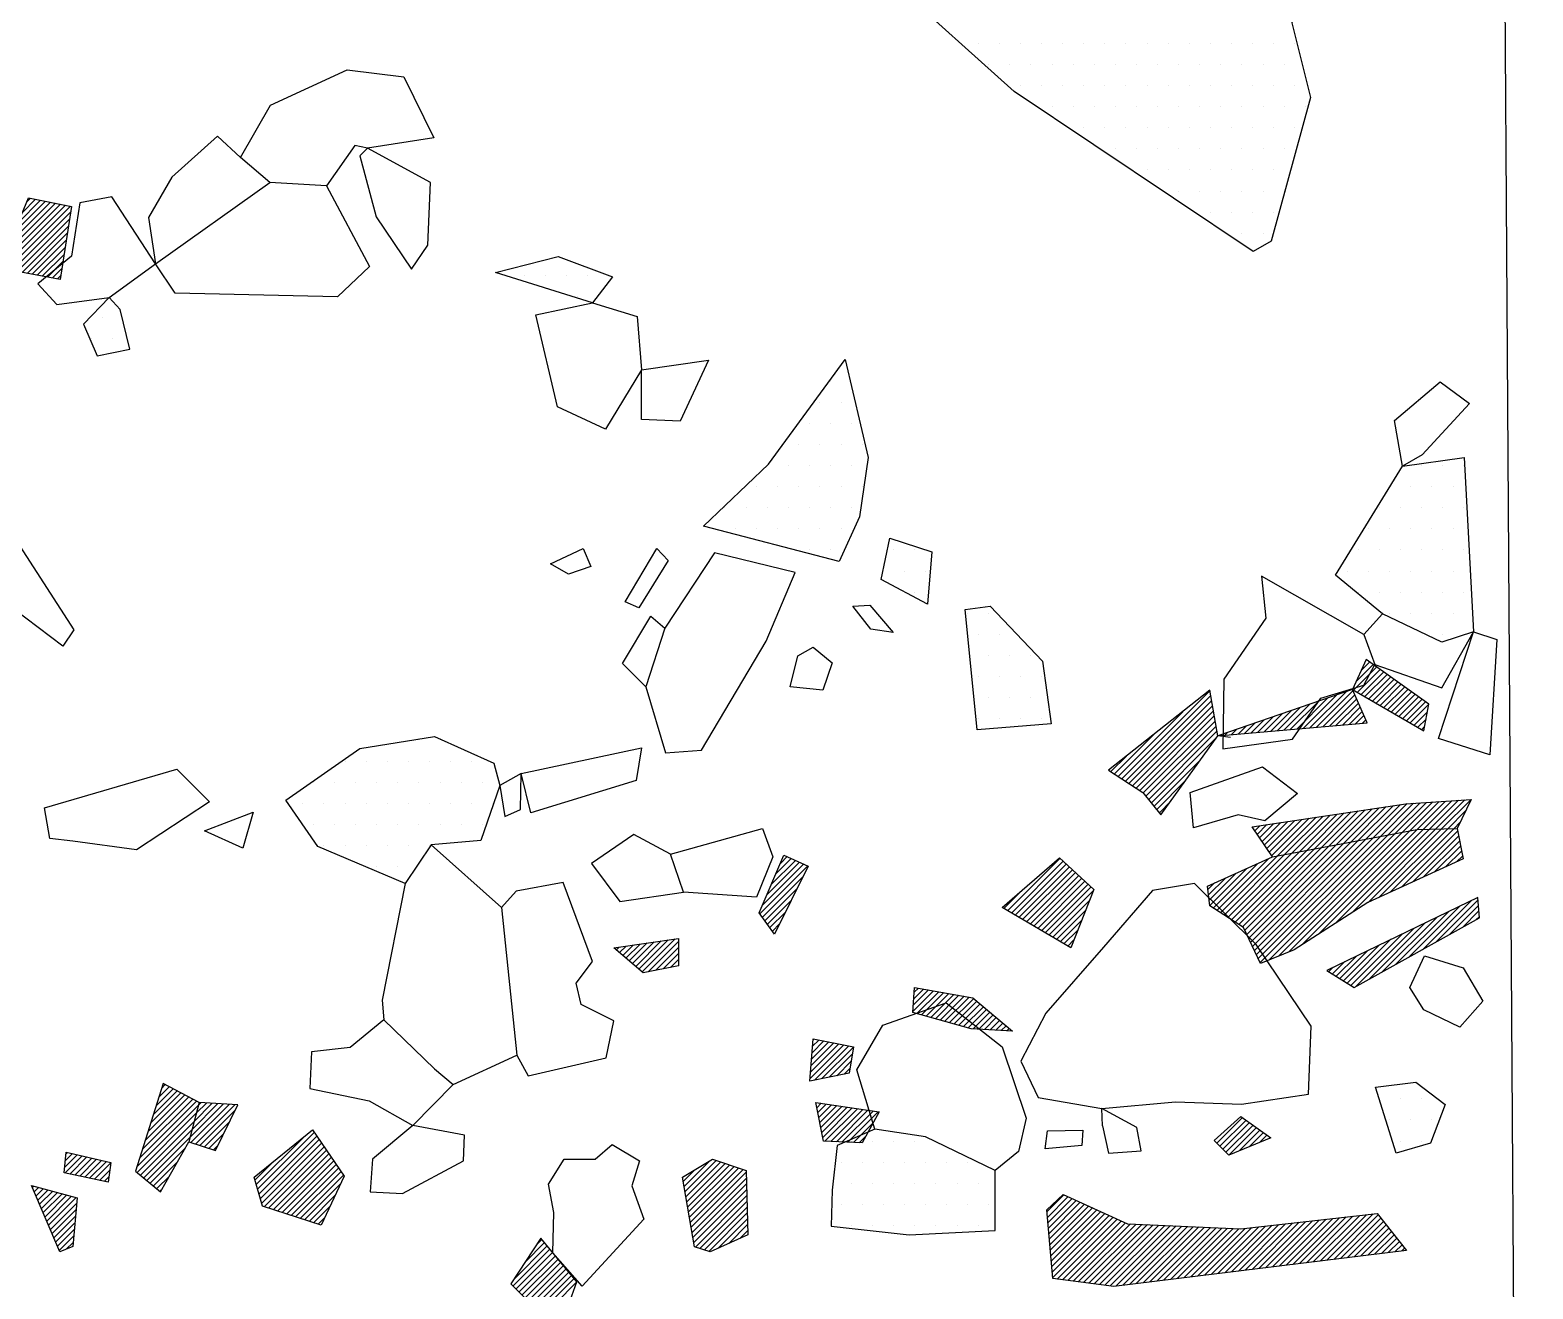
# Model space of a CAD drawing. Header units: metres. Extents: x -3.89 to -2.45, y -19 to -15.4.
# Drawn here: x -3.343 to -2.453, y -17.25 to -16.505 of the extents above; entities that cross this region are included whole.
import ezdxf

# ---------------------------------------------------------------- set-up
doc = ezdxf.new("R2010")
doc.units = ezdxf.units.M
doc.header["$LTSCALE"] = 25
doc.header["$MEASUREMENT"] = 0
doc.linetypes.add('STRICHPUNKTX2', pattern=[2, 1, -0.5, 0, -0.5])
doc.layers.get('0').update_dxf_attribs({"linetype": 'CONTINUOUS'})
for name, color, linetype in [('GRABUNGSGRENZE', 3, 'STRICHPUNKTX2'), ('KNOCHEN', 2, 'CONTINUOUS'), ('KNOCHENSCHRAFF', 2, 'CONTINUOUS'), ('STEINE', 4, 'CONTINUOUS'), ('STEINESCHRAFF', 4, 'CONTINUOUS')]:
    doc.layers.add(name, color=color, linetype=linetype)

# ---------------------------------------------------------------- blocks, each defined once
blk = doc.blocks.new('*X1')
at = {"color": 0}
for p, q in [((-255.889, -1689.548), (-254.516, -1688.175)), ((-255.741, -1689.047), (-254.723, -1688.028)), ((-255.665, -1689.678), (-254.31, -1688.322)), ((-255.443, -1688.395), (-254.929, -1687.881)), ((-255.441, -1689.807), (-254.103, -1688.469)), ((-255.145, -1687.744), (-255.135, -1687.734)), ((-255.217, -1689.937), (-253.897, -1688.617)), ((-254.993, -1690.067), (-253.69, -1688.764)), ((-254.769, -1690.196), (-253.484, -1688.911)), ((-254.545, -1690.326), (-253.278, -1689.058)), ((-254.322, -1690.455), (-253.071, -1689.205)), ((-254.098, -1690.585), (-252.865, -1689.352)), ((-269.621, -1694.795), (-264.395, -1689.569)), ((-269.407, -1694.934), (-264.344, -1689.871)), ((-269.193, -1695.074), (-264.293, -1690.174)), ((-259.641, -1691.886), (-257.954, -1690.198)), ((-259.255, -1691.853), (-257.415, -1690.013)), ((-258.868, -1691.82), (-256.876, -1689.828)), ((-258.481, -1691.786), (-256.337, -1689.643)), ((-258.094, -1691.753), (-255.923, -1689.582)), ((-257.707, -1691.72), (-255.816, -1689.828)), ((-257.321, -1691.687), (-255.708, -1690.074)), ((-256.934, -1691.653), (-255.601, -1690.321)), ((-253.874, -1690.715), (-252.658, -1689.499)), ((-253.65, -1690.844), (-252.452, -1689.646)), ((-253.426, -1690.974), (-252.245, -1689.793)), ((-253.202, -1691.103), (-252.039, -1689.941)), ((-252.978, -1691.233), (-251.833, -1690.088)), ((-252.754, -1691.362), (-251.626, -1690.235)), ((-269.836, -1694.656), (-266.013, -1690.833)), ((-268.979, -1695.213), (-264.242, -1690.476)), ((-268.764, -1695.352), (-264.19, -1690.778)), ((-268.55, -1695.492), (-264.139, -1691.08)), ((-261.576, -1692.053), (-260.647, -1691.124)), ((-261.189, -1692.019), (-260.108, -1690.939)), ((-260.802, -1691.986), (-259.57, -1690.754)), ((-260.415, -1691.953), (-259.031, -1690.569)), ((-260.028, -1691.919), (-258.492, -1690.384)), ((-256.547, -1691.62), (-255.494, -1690.567)), ((-256.16, -1691.587), (-255.386, -1690.813)), ((-255.773, -1691.554), (-255.279, -1691.059)), ((-252.53, -1691.492), (-251.43, -1690.392)), ((-252.306, -1691.622), (-251.515, -1690.831)), ((-270.05, -1694.516), (-267.679, -1692.146)), ((-268.344, -1695.639), (-264.088, -1691.383)), ((-268.186, -1695.834), (-264.036, -1691.685)), ((-268.028, -1696.03), (-263.985, -1691.987)), ((-263.51, -1692.219), (-263.341, -1692.05)), ((-263.123, -1692.186), (-262.802, -1691.865)), ((-262.736, -1692.152), (-262.263, -1691.68)), ((-262.349, -1692.119), (-261.725, -1691.494)), ((-261.962, -1692.086), (-261.186, -1691.309)), ((-255.386, -1691.52), (-255.172, -1691.306)), ((-252.082, -1691.751), (-251.6, -1691.27)), ((-251.858, -1691.881), (-251.685, -1691.708)), ((-267.87, -1696.226), (-264.04, -1692.396)), ((-263.896, -1692.252), (-263.879, -1692.235)), ((-270.264, -1694.377), (-269.345, -1693.458)), ((-267.712, -1696.421), (-264.939, -1693.649)), ((-267.554, -1696.617), (-265.838, -1694.901)), ((-267.396, -1696.812), (-266.737, -1696.154)), ((-256.921, -1698.712), (-254.784, -1696.575)), ((-256.484, -1698.629), (-254.368, -1696.512)), ((-256.048, -1698.546), (-253.952, -1696.45)), ((-255.611, -1698.463), (-253.536, -1696.387)), ((-255.175, -1698.38), (-253.119, -1696.324)), ((-254.738, -1698.297), (-252.712, -1696.27)), ((-254.301, -1698.213), (-252.334, -1696.246)), ((-253.865, -1698.13), (-251.955, -1696.221)), ((-253.428, -1698.047), (-251.577, -1696.196)), ((-252.992, -1697.964), (-251.199, -1696.171)), ((-252.555, -1697.881), (-250.82, -1696.146)), ((-252.122, -1697.802), (-250.442, -1696.122)), ((-251.761, -1697.794), (-250.063, -1696.097)), ((-251.4, -1697.787), (-249.685, -1696.072)), ((-251.039, -1697.779), (-249.307, -1696.047)), ((-250.678, -1697.772), (-248.943, -1696.037)), ((-261.459, -1698.3), (-260.612, -1697.453)), ((-261.315, -1698.51), (-260.195, -1697.39)), ((-261.172, -1698.72), (-259.779, -1697.327)), ((-261.028, -1698.929), (-259.363, -1697.265)), ((-260.884, -1699.139), (-258.947, -1697.202)), ((-260.74, -1699.349), (-258.53, -1697.139)), ((-260.414, -1699.376), (-258.114, -1697.077)), ((-259.977, -1699.293), (-257.698, -1697.014)), ((-259.541, -1699.21), (-257.282, -1696.951)), ((-259.104, -1699.127), (-256.865, -1696.888)), ((-258.668, -1699.044), (-256.449, -1696.826)), ((-258.231, -1698.961), (-256.033, -1696.763)), ((-257.794, -1698.878), (-255.617, -1696.7)), ((-257.358, -1698.795), (-255.2, -1696.638)), ((-250.316, -1697.764), (-249.257, -1696.705)), ((-249.955, -1697.756), (-249.572, -1697.373)), ((-261.891, -1697.671), (-261.86, -1697.641)), ((-261.764, -1704.969), (-255.175, -1698.38)), ((-261.747, -1697.881), (-261.444, -1697.578)), ((-261.65, -1705.209), (-254.738, -1698.297)), ((-261.603, -1698.09), (-261.028, -1697.515)), ((-261.536, -1705.448), (-254.301, -1698.213)), ((-261.422, -1705.688), (-253.865, -1698.13)), ((-260.919, -1705.538), (-253.428, -1698.047)), ((-260.319, -1705.292), (-252.992, -1697.964)), ((-259.72, -1705.046), (-252.555, -1697.881)), ((-258.933, -1704.613), (-252.122, -1697.802)), ((-257.953, -1703.987), (-251.761, -1697.794)), ((-256.973, -1703.36), (-251.4, -1697.787)), ((-255.993, -1702.734), (-251.039, -1697.779)), ((-255.023, -1702.117), (-250.678, -1697.772)), ((-254.369, -1701.816), (-250.316, -1697.764)), ((-253.715, -1701.516), (-249.955, -1697.756)), ((-253.061, -1701.216), (-249.725, -1697.88)), ((-252.408, -1700.916), (-249.666, -1698.174)), ((-263.338, -1703.007), (-259.541, -1699.21)), ((-263.123, -1703.146), (-259.104, -1699.127)), ((-262.907, -1703.284), (-258.668, -1699.044)), ((-262.692, -1703.422), (-258.231, -1698.961)), ((-262.476, -1703.56), (-257.794, -1698.878)), ((-262.334, -1703.771), (-257.358, -1698.795)), ((-262.22, -1704.011), (-256.921, -1698.712)), ((-262.106, -1704.25), (-256.484, -1698.629)), ((-261.992, -1704.49), (-256.048, -1698.546)), ((-261.878, -1704.729), (-255.611, -1698.463)), ((-251.754, -1700.616), (-249.607, -1698.469)), ((-251.1, -1700.315), (-249.548, -1698.764)), ((-250.446, -1700.015), (-249.489, -1699.058)), ((-291.055, -1702.794), (-288.23, -1699.969)), ((-290.919, -1702.304), (-288.472, -1699.857)), ((-290.649, -1701.681), (-288.713, -1699.745)), ((-290.379, -1701.057), (-288.954, -1699.632)), ((-290.109, -1700.433), (-289.196, -1699.52)), ((-289.839, -1699.81), (-289.437, -1699.408)), ((-276.383, -1702.617), (-273.27, -1699.504)), ((-276.16, -1702.748), (-273.086, -1699.674)), ((-275.937, -1702.879), (-272.903, -1699.844)), ((-275.715, -1703.01), (-272.719, -1700.014)), ((-264.403, -1702.304), (-262.206, -1700.108)), ((-264.2, -1702.455), (-261.567, -1699.822)), ((-263.984, -1702.593), (-260.927, -1699.536)), ((-263.769, -1702.731), (-260.414, -1699.376)), ((-263.553, -1702.869), (-259.977, -1699.293)), ((-249.793, -1699.715), (-249.43, -1699.353)), ((-290.907, -1702.999), (-288.509, -1700.601)), ((-275.492, -1703.141), (-272.535, -1700.184)), ((-275.269, -1703.271), (-272.352, -1700.354)), ((-275.047, -1703.402), (-272.168, -1700.524)), ((-274.824, -1703.533), (-271.984, -1700.694)), ((-274.601, -1703.664), (-271.801, -1700.864)), ((-274.379, -1703.795), (-271.617, -1701.033)), ((-264.525, -1701.366), (-264.124, -1700.965)), ((-264.484, -1701.679), (-263.485, -1700.68)), ((-264.443, -1701.991), (-262.846, -1700.394)), ((-290.759, -1703.205), (-288.854, -1701.3)), ((-276.605, -1702.486), (-275.493, -1701.374)), ((-274.156, -1703.926), (-271.434, -1701.203)), ((-273.933, -1704.057), (-271.286, -1701.41)), ((-290.611, -1703.41), (-289.199, -1701.998)), ((-290.463, -1703.616), (-289.544, -1702.697)), ((-273.711, -1704.188), (-271.519, -1701.996)), ((-273.488, -1704.318), (-271.752, -1702.583)), ((-253.403, -1705.8), (-250.258, -1702.655)), ((-252.609, -1705.36), (-249.574, -1702.325)), ((-251.815, -1704.92), (-248.891, -1701.995)), ((-251.022, -1704.48), (-248.518, -1701.976)), ((-250.228, -1704.04), (-248.491, -1702.302)), ((-249.434, -1703.6), (-248.463, -1702.628)), ((-290.315, -1703.822), (-289.889, -1703.395)), ((-273.265, -1704.449), (-271.985, -1703.169)), ((-255.783, -1707.12), (-252.308, -1703.645)), ((-254.99, -1706.68), (-251.625, -1703.315)), ((-254.196, -1706.24), (-250.941, -1702.985)), ((-248.641, -1703.16), (-248.436, -1702.955)), ((-298.985, -1705.42), (-298.149, -1704.584)), ((-298.794, -1705.583), (-297.734, -1704.523)), ((-298.603, -1705.746), (-297.32, -1704.463)), ((-298.412, -1705.909), (-296.906, -1704.402)), ((-298.222, -1706.071), (-296.492, -1704.341)), ((-298.031, -1706.234), (-296.078, -1704.281)), ((-297.672, -1706.228), (-295.884, -1704.441)), ((-273.043, -1704.58), (-272.218, -1703.756)), ((-272.82, -1704.711), (-272.452, -1704.343)), ((-256.271, -1706.901), (-253.675, -1704.304)), ((-256.054, -1707.037), (-252.991, -1703.975)), ((-299.557, -1704.932), (-299.391, -1704.766)), ((-299.366, -1705.095), (-298.977, -1704.705)), ((-299.176, -1705.257), (-298.563, -1704.645)), ((-297.232, -1706.143), (-295.884, -1704.794)), ((-296.793, -1706.057), (-295.884, -1705.148)), ((-296.354, -1705.972), (-295.884, -1705.502)), ((-256.924, -1706.493), (-255.725, -1705.294)), ((-256.706, -1706.629), (-255.042, -1704.964)), ((-256.489, -1706.765), (-254.358, -1704.634)), ((-295.915, -1705.886), (-295.884, -1705.855)), ((-257.359, -1706.221), (-257.092, -1705.954)), ((-257.141, -1706.357), (-256.409, -1705.624)), ((-281.944, -1707.825), (-281.367, -1707.248)), ((-281.917, -1707.445), (-281.668, -1707.195)), ((-281.996, -1708.584), (-280.766, -1707.354)), ((-281.97, -1708.204), (-281.067, -1707.301)), ((-281.756, -1708.698), (-280.466, -1707.407)), ((-281.48, -1708.775), (-280.166, -1707.461)), ((-281.204, -1708.852), (-279.865, -1707.514)), ((-280.927, -1708.929), (-279.565, -1707.567)), ((-280.651, -1709.007), (-279.264, -1707.62)), ((-280.375, -1709.084), (-278.964, -1707.673)), ((-280.098, -1709.161), (-278.663, -1707.726)), ((-279.822, -1709.238), (-278.39, -1707.807)), ((-279.546, -1709.316), (-278.199, -1707.969)), ((-279.269, -1709.393), (-278.008, -1708.131)), ((-278.993, -1709.47), (-277.817, -1708.294)), ((-278.717, -1709.547), (-277.625, -1708.456)), ((-278.42, -1709.604), (-277.434, -1708.618)), ((-278.087, -1709.625), (-277.243, -1708.78)), ((-277.755, -1709.646), (-277.051, -1708.943)), ((-277.422, -1709.667), (-276.86, -1709.105)), ((-277.089, -1709.688), (-276.669, -1709.267)), ((-276.757, -1709.709), (-276.477, -1709.429)), ((-276.424, -1709.729), (-276.286, -1709.592)), ((-288.093, -1712.559), (-286.086, -1710.553)), ((-288.061, -1712.174), (-286.383, -1710.496)), ((-288.029, -1711.789), (-286.679, -1710.439)), ((-287.998, -1711.404), (-286.976, -1710.382)), ((-287.966, -1711.019), (-287.273, -1710.325)), ((-287.935, -1710.634), (-287.569, -1710.268)), ((-287.903, -1710.249), (-287.866, -1710.211)), ((-287.822, -1712.642), (-285.789, -1710.61)), ((-287.383, -1712.556), (-285.513, -1710.687)), ((-286.943, -1712.47), (-285.581, -1711.109)), ((-286.504, -1712.384), (-285.649, -1711.53)), ((-286.064, -1712.299), (-285.718, -1711.952)), ((-287.746, -1713.98), (-287.736, -1713.971)), ((-287.687, -1714.275), (-287.428, -1714.016)), ((-287.628, -1714.57), (-287.121, -1714.062)), ((-287.569, -1714.864), (-286.813, -1714.108)), ((-287.51, -1715.159), (-286.505, -1714.154)), ((-287.451, -1715.454), (-286.198, -1714.2)), ((-287.393, -1715.748), (-285.89, -1714.245)), ((-287.334, -1716.043), (-285.582, -1714.291)), ((-287.199, -1716.262), (-285.274, -1714.337)), ((-286.861, -1716.277), (-284.967, -1714.383)), ((-286.522, -1716.292), (-284.659, -1714.429)), ((-286.184, -1716.307), (-284.351, -1714.475)), ((-285.845, -1716.322), (-284.043, -1714.52)), ((-285.507, -1716.337), (-284.342, -1715.173)), ((-263.982, -1716.379), (-262.466, -1714.863)), ((-263.805, -1716.556), (-262.26, -1715.011)), ((-263.628, -1716.733), (-262.054, -1715.158)), ((-285.168, -1716.353), (-284.784, -1715.969)), ((-263.451, -1716.909), (-261.847, -1715.305)), ((-263.252, -1717.064), (-261.641, -1715.453)), ((-262.655, -1716.82), (-261.435, -1715.6)), ((-262.058, -1716.577), (-261.229, -1715.748)), ((-261.461, -1716.333), (-261.023, -1715.895)), ((-260.864, -1716.09), (-260.816, -1716.042)), ((-295.59, -1718.642), (-294.901, -1717.953)), ((-295.538, -1718.943), (-294.018, -1717.424)), ((-295.485, -1719.245), (-293.637, -1717.396)), ((-295.433, -1719.546), (-293.372, -1717.485)), ((-295.381, -1719.848), (-293.107, -1717.573)), ((-295.329, -1720.15), (-292.841, -1717.662)), ((-295.277, -1720.451), (-292.576, -1717.75)), ((-295.225, -1720.753), (-292.311, -1717.838)), ((-295.173, -1721.054), (-292.046, -1717.927)), ((-295.121, -1721.356), (-291.866, -1718.1)), ((-295.069, -1721.657), (-291.857, -1718.445)), ((-295.017, -1721.959), (-291.848, -1718.789)), ((-294.965, -1722.26), (-291.838, -1719.133)), ((-294.878, -1722.527), (-291.829, -1719.478)), ((-274.057, -1720.444), (-273.05, -1719.437)), ((-274.029, -1720.77), (-272.807, -1719.548)), ((-274.001, -1721.095), (-272.564, -1719.658)), ((-294.613, -1722.615), (-291.82, -1719.822)), ((-294.348, -1722.704), (-291.811, -1720.167)), ((-294.083, -1722.792), (-291.802, -1720.511)), ((-273.972, -1721.42), (-272.321, -1719.768)), ((-273.944, -1721.745), (-272.077, -1719.879)), ((-273.916, -1722.07), (-271.834, -1719.989)), ((-273.887, -1722.395), (-271.591, -1720.099)), ((-273.859, -1722.721), (-271.348, -1720.21)), ((-273.83, -1723.046), (-271.105, -1720.32)), ((-273.802, -1723.371), (-270.861, -1720.43)), ((-273.774, -1723.696), (-270.618, -1720.541)), ((-257.875, -1723.354), (-255.132, -1720.61)), ((-257.472, -1723.305), (-254.733, -1720.565)), ((-257.069, -1723.255), (-254.426, -1720.612)), ((-293.545, -1722.608), (-291.793, -1720.856)), ((-292.898, -1722.314), (-291.784, -1721.2)), ((-273.745, -1724.021), (-270.375, -1720.651)), ((-273.717, -1724.346), (-270.132, -1720.761)), ((-273.449, -1724.432), (-269.888, -1720.871)), ((-273.135, -1724.472), (-269.645, -1720.982)), ((-272.822, -1724.512), (-269.402, -1721.092)), ((-272.508, -1724.552), (-269.109, -1721.153)), ((-272.194, -1724.591), (-268.771, -1721.168)), ((-271.88, -1724.631), (-268.433, -1721.183)), ((-271.567, -1724.671), (-268.094, -1721.199)), ((-271.253, -1724.711), (-267.756, -1721.214)), ((-270.939, -1724.751), (-267.418, -1721.23)), ((-270.626, -1724.791), (-267.08, -1721.245)), ((-270.312, -1724.831), (-266.742, -1721.261)), ((-269.969, -1724.841), (-266.404, -1721.276)), ((-269.566, -1724.791), (-266.066, -1721.292)), ((-269.163, -1724.742), (-265.728, -1721.307)), ((-268.759, -1724.692), (-265.39, -1721.322)), ((-268.356, -1724.643), (-265.051, -1721.338)), ((-267.953, -1724.593), (-264.713, -1721.353)), ((-267.55, -1724.544), (-264.375, -1721.369)), ((-267.147, -1724.494), (-264.037, -1721.384)), ((-266.744, -1724.444), (-263.699, -1721.4)), ((-266.341, -1724.395), (-263.361, -1721.415)), ((-265.938, -1724.345), (-263.023, -1721.431)), ((-265.535, -1724.296), (-262.685, -1721.446)), ((-265.131, -1724.246), (-262.306, -1721.421)), ((-264.728, -1724.197), (-261.908, -1721.376)), ((-264.325, -1724.147), (-261.509, -1721.331)), ((-263.922, -1724.098), (-261.11, -1721.286)), ((-263.519, -1724.048), (-260.712, -1721.241)), ((-263.116, -1723.998), (-260.313, -1721.196)), ((-262.713, -1723.949), (-259.915, -1721.151)), ((-262.31, -1723.899), (-259.516, -1721.106)), ((-261.906, -1723.85), (-259.117, -1721.061)), ((-261.503, -1723.8), (-258.719, -1721.016)), ((-261.1, -1723.751), (-258.32, -1720.971)), ((-260.697, -1723.701), (-257.922, -1720.926)), ((-260.294, -1723.652), (-257.523, -1720.881)), ((-259.891, -1723.602), (-257.125, -1720.836)), ((-259.488, -1723.552), (-256.726, -1720.791)), ((-259.085, -1723.503), (-256.327, -1720.745)), ((-258.682, -1723.453), (-255.929, -1720.7)), ((-258.278, -1723.404), (-255.53, -1720.655)), ((-256.666, -1723.205), (-254.27, -1720.81)), ((-256.263, -1723.156), (-254.114, -1721.007)), ((-255.86, -1723.106), (-253.958, -1721.205)), ((-255.457, -1723.057), (-253.802, -1721.402)), ((-304.961, -1723.418), (-303.809, -1722.265)), ((-304.273, -1722.376), (-303.968, -1722.071)), ((-292.25, -1722.02), (-291.775, -1721.545)), ((-255.054, -1723.007), (-253.646, -1721.6)), ((-254.65, -1722.958), (-253.49, -1721.797)), ((-254.247, -1722.908), (-253.334, -1721.995)), ((-253.844, -1722.859), (-253.178, -1722.192)), ((-253.441, -1722.809), (-253.022, -1722.39)), ((-305.67, -1724.833), (-303.49, -1722.653)), ((-305.65, -1724.46), (-303.649, -1722.459)), ((-305.493, -1725.01), (-303.33, -1722.847)), ((-305.317, -1725.187), (-303.17, -1723.041)), ((-305.14, -1725.364), (-303.011, -1723.235)), ((-253.038, -1722.759), (-252.866, -1722.587)), ((-304.963, -1725.541), (-302.851, -1723.429)), ((-304.708, -1725.639), (-302.691, -1723.623)), ((-304.398, -1725.683), (-302.532, -1723.816)), ((-304.089, -1725.727), (-302.372, -1724.01)), ((-303.78, -1725.772), (-302.213, -1724.204)), ((-303.471, -1725.816), (-302.053, -1724.398)), ((-303.161, -1725.86), (-301.893, -1724.592))]:
    blk.add_line(p, q, dxfattribs=at)
blk = doc.blocks.new('*X2')
at = {"color": 0}
for p, q in [((-335.992, -1664.292), (-332.48, -1660.78)), ((-335.947, -1664.6), (-332.186, -1660.839)), ((-335.741, -1663.687), (-332.775, -1660.721)), ((-335.648, -1664.655), (-331.891, -1660.898)), ((-335.49, -1663.083), (-333.069, -1660.662)), ((-335.239, -1662.479), (-333.364, -1660.603)), ((-334.989, -1661.875), (-333.659, -1660.544)), ((-334.738, -1661.27), (-333.953, -1660.485)), ((-334.487, -1660.666), (-334.248, -1660.426)), ((-335.349, -1664.71), (-331.886, -1661.246)), ((-335.05, -1664.765), (-331.95, -1661.664)), ((-334.752, -1664.819), (-332.014, -1662.081)), ((-334.453, -1664.874), (-332.078, -1662.499)), ((-334.154, -1664.929), (-332.141, -1662.916)), ((-333.855, -1664.984), (-332.205, -1663.334)), ((-333.556, -1665.038), (-332.269, -1663.751)), ((-333.258, -1665.093), (-332.333, -1664.169)), ((-332.959, -1665.148), (-332.397, -1664.586)), ((-332.66, -1665.203), (-332.461, -1665.004)), ((-327.303, -1715.707), (-325.113, -1713.517)), ((-327.141, -1715.192), (-325.345, -1713.396)), ((-326.979, -1714.676), (-325.577, -1713.274)), ((-326.818, -1714.161), (-325.809, -1713.153)), ((-326.656, -1713.646), (-326.041, -1713.031)), ((-326.494, -1713.13), (-326.273, -1712.91)), ((-327.95, -1717.769), (-324.311, -1714.13)), ((-327.788, -1717.253), (-324.417, -1713.882)), ((-327.627, -1716.738), (-324.649, -1713.761)), ((-327.465, -1716.223), (-324.881, -1713.639)), ((-324.811, -1716.044), (-322.825, -1714.057)), ((-324.754, -1716.34), (-322.493, -1714.079)), ((-324.686, -1715.565), (-323.156, -1714.035)), ((-324.561, -1715.087), (-323.487, -1714.013)), ((-324.487, -1716.427), (-322.162, -1714.102)), ((-324.436, -1714.608), (-323.819, -1713.991)), ((-324.311, -1714.13), (-324.15, -1713.969)), ((-327.936, -1718.108), (-324.436, -1714.608)), ((-327.743, -1718.268), (-324.561, -1715.087)), ((-324.22, -1716.513), (-322.131, -1714.424)), ((-323.952, -1716.599), (-322.471, -1715.118)), ((-327.549, -1718.428), (-324.686, -1715.565)), ((-327.356, -1718.589), (-324.811, -1716.044)), ((-323.685, -1716.685), (-322.812, -1715.813)), ((-320.882, -1718.832), (-318.003, -1715.953)), ((-320.802, -1719.105), (-317.445, -1715.749)), ((-320.721, -1719.379), (-317.301, -1715.959)), ((-320.641, -1719.652), (-317.158, -1716.168)), ((-332.226, -1717.802), (-331.487, -1717.063)), ((-332.194, -1717.416), (-331.774, -1716.996)), ((-332.162, -1717.03), (-332.061, -1716.93)), ((-327.163, -1718.749), (-325.095, -1716.681)), ((-323.418, -1716.772), (-323.153, -1716.507)), ((-320.561, -1719.925), (-317.014, -1716.378)), ((-320.424, -1720.142), (-316.87, -1716.588)), ((-320.157, -1720.229), (-316.726, -1716.798)), ((-319.89, -1720.315), (-316.583, -1717.008)), ((-332.21, -1718.139), (-331.2, -1717.129)), ((-331.919, -1718.202), (-330.912, -1717.195)), ((-331.628, -1718.265), (-330.625, -1717.262)), ((-331.338, -1718.328), (-330.338, -1717.328)), ((-331.047, -1718.39), (-330.051, -1717.394)), ((-330.756, -1718.453), (-329.764, -1717.461)), ((-330.465, -1718.516), (-329.512, -1717.563)), ((-326.969, -1718.909), (-325.562, -1717.502)), ((-320.962, -1718.559), (-319.849, -1717.445)), ((-319.623, -1720.402), (-316.439, -1717.218)), ((-319.356, -1720.488), (-316.295, -1717.427)), ((-319.089, -1720.574), (-316.152, -1717.637)), ((-318.822, -1720.661), (-316.008, -1717.847)), ((-330.175, -1718.579), (-329.566, -1717.97)), ((-329.884, -1718.641), (-329.619, -1718.376)), ((-326.776, -1719.069), (-326.029, -1718.322)), ((-318.555, -1720.747), (-315.864, -1718.057)), ((-318.288, -1720.834), (-315.72, -1718.267)), ((-318.02, -1720.92), (-315.885, -1718.784)), ((-334.138, -1719.006), (-334.058, -1718.926)), ((-334.032, -1719.254), (-333.778, -1719)), ((-333.926, -1719.501), (-333.498, -1719.074)), ((-333.82, -1719.749), (-333.219, -1719.148)), ((-333.714, -1719.996), (-332.939, -1719.222)), ((-333.608, -1720.244), (-332.66, -1719.296)), ((-333.502, -1720.491), (-332.38, -1719.37)), ((-333.396, -1720.739), (-332.1, -1719.444)), ((-333.29, -1720.987), (-331.821, -1719.518)), ((-333.183, -1721.234), (-331.541, -1719.592)), ((-326.582, -1719.229), (-326.496, -1719.143)), ((-317.753, -1721.007), (-316.203, -1719.457)), ((-333.077, -1721.482), (-331.519, -1719.923)), ((-332.971, -1721.729), (-331.553, -1720.311)), ((-317.486, -1721.093), (-316.522, -1720.129)), ((-332.865, -1721.977), (-331.587, -1720.698)), ((-332.759, -1722.224), (-331.621, -1721.086)), ((-332.653, -1722.472), (-331.655, -1721.474)), ((-317.219, -1721.18), (-316.84, -1720.801)), ((-332.547, -1722.719), (-331.689, -1721.861)), ((-332.134, -1722.659), (-331.723, -1722.249))]:
    blk.add_line(p, q, dxfattribs=at)
blk = doc.blocks.new('*X9')
at = {"color": 0}
for p, q in [((-278.125, -1651.25), (-278.125, -1651.25)), ((-276.875, -1651.25), (-276.875, -1651.25)), ((-275.625, -1651.25), (-275.625, -1651.25)), ((-274.375, -1651.25), (-274.375, -1651.25)), ((-273.125, -1651.25), (-273.125, -1651.25)), ((-271.875, -1651.25), (-271.875, -1651.25)), ((-270.625, -1651.25), (-270.625, -1651.25)), ((-269.375, -1651.25), (-269.375, -1651.25)), ((-268.125, -1651.25), (-268.125, -1651.25)), ((-266.875, -1651.25), (-266.875, -1651.25)), ((-265.625, -1651.25), (-265.625, -1651.25)), ((-264.375, -1651.25), (-264.375, -1651.25)), ((-263.125, -1651.25), (-263.125, -1651.25)), ((-261.875, -1651.25), (-261.875, -1651.25)), ((-260.625, -1651.25), (-260.625, -1651.25)), ((-259.375, -1651.25), (-259.375, -1651.25)), ((-277.5, -1652.5), (-277.5, -1652.5)), ((-276.25, -1652.5), (-276.25, -1652.5)), ((-275, -1652.5), (-275, -1652.5)), ((-273.75, -1652.5), (-273.75, -1652.5)), ((-272.5, -1652.5), (-272.5, -1652.5)), ((-271.25, -1652.5), (-271.25, -1652.5)), ((-270, -1652.5), (-270, -1652.5)), ((-268.75, -1652.5), (-268.75, -1652.5)), ((-267.5, -1652.5), (-267.5, -1652.5)), ((-266.25, -1652.5), (-266.25, -1652.5)), ((-265, -1652.5), (-265, -1652.5)), ((-263.75, -1652.5), (-263.75, -1652.5)), ((-262.5, -1652.5), (-262.5, -1652.5)), ((-261.25, -1652.5), (-261.25, -1652.5)), ((-260, -1652.5), (-260, -1652.5)), ((-275.625, -1653.75), (-275.625, -1653.75)), ((-274.375, -1653.75), (-274.375, -1653.75)), ((-273.125, -1653.75), (-273.125, -1653.75)), ((-271.875, -1653.75), (-271.875, -1653.75)), ((-270.625, -1653.75), (-270.625, -1653.75)), ((-269.375, -1653.75), (-269.375, -1653.75)), ((-268.125, -1653.75), (-268.125, -1653.75)), ((-266.875, -1653.75), (-266.875, -1653.75)), ((-265.625, -1653.75), (-265.625, -1653.75)), ((-264.375, -1653.75), (-264.375, -1653.75)), ((-263.125, -1653.75), (-263.125, -1653.75)), ((-261.875, -1653.75), (-261.875, -1653.75)), ((-260.625, -1653.75), (-260.625, -1653.75)), ((-259.375, -1653.75), (-259.375, -1653.75)), ((-273.75, -1655), (-273.75, -1655)), ((-272.5, -1655), (-272.5, -1655)), ((-271.25, -1655), (-271.25, -1655)), ((-270, -1655), (-270, -1655)), ((-268.75, -1655), (-268.75, -1655)), ((-267.5, -1655), (-267.5, -1655)), ((-266.25, -1655), (-266.25, -1655)), ((-265, -1655), (-265, -1655)), ((-263.75, -1655), (-263.75, -1655)), ((-262.5, -1655), (-262.5, -1655)), ((-261.25, -1655), (-261.25, -1655)), ((-260, -1655), (-260, -1655)), ((-258.75, -1655), (-258.75, -1655)), ((-271.875, -1656.25), (-271.875, -1656.25)), ((-270.625, -1656.25), (-270.625, -1656.25)), ((-269.375, -1656.25), (-269.375, -1656.25)), ((-268.125, -1656.25), (-268.125, -1656.25)), ((-266.875, -1656.25), (-266.875, -1656.25)), ((-265.625, -1656.25), (-265.625, -1656.25)), ((-264.375, -1656.25), (-264.375, -1656.25)), ((-263.125, -1656.25), (-263.125, -1656.25)), ((-261.875, -1656.25), (-261.875, -1656.25)), ((-260.625, -1656.25), (-260.625, -1656.25)), ((-259.375, -1656.25), (-259.375, -1656.25)), ((-270, -1657.5), (-270, -1657.5)), ((-268.75, -1657.5), (-268.75, -1657.5)), ((-267.5, -1657.5), (-267.5, -1657.5)), ((-266.25, -1657.5), (-266.25, -1657.5)), ((-265, -1657.5), (-265, -1657.5)), ((-263.75, -1657.5), (-263.75, -1657.5)), ((-262.5, -1657.5), (-262.5, -1657.5)), ((-261.25, -1657.5), (-261.25, -1657.5)), ((-260, -1657.5), (-260, -1657.5)), ((-268.125, -1658.75), (-268.125, -1658.75)), ((-266.875, -1658.75), (-266.875, -1658.75)), ((-265.625, -1658.75), (-265.625, -1658.75)), ((-264.375, -1658.75), (-264.375, -1658.75)), ((-263.125, -1658.75), (-263.125, -1658.75)), ((-261.875, -1658.75), (-261.875, -1658.75)), ((-260.625, -1658.75), (-260.625, -1658.75)), ((-266.25, -1660), (-266.25, -1660)), ((-265, -1660), (-265, -1660)), ((-263.75, -1660), (-263.75, -1660)), ((-262.5, -1660), (-262.5, -1660)), ((-261.25, -1660), (-261.25, -1660)), ((-260, -1660), (-260, -1660)), ((-264.375, -1661.25), (-264.375, -1661.25)), ((-263.125, -1661.25), (-263.125, -1661.25)), ((-261.875, -1661.25), (-261.875, -1661.25)), ((-260.625, -1661.25), (-260.625, -1661.25)), ((-262.5, -1662.5), (-262.5, -1662.5)), ((-261.25, -1662.5), (-261.25, -1662.5)), ((-305, -1665), (-305, -1665)), ((-303.75, -1665), (-303.75, -1665)), ((-302.5, -1665), (-302.5, -1665)), ((-301.25, -1665), (-301.25, -1665)), ((-301.875, -1666.25), (-301.875, -1666.25)), ((-330, -1667.5), (-330, -1667.5)), ((-330.625, -1668.75), (-330.625, -1668.75)), ((-329.375, -1668.75), (-329.375, -1668.75)), ((-286.875, -1671.25), (-286.875, -1671.25)), ((-287.5, -1672.5), (-287.5, -1672.5)), ((-286.25, -1672.5), (-286.25, -1672.5)), ((-288.125, -1673.75), (-288.125, -1673.75)), ((-286.875, -1673.75), (-286.875, -1673.75)), ((-285.625, -1673.75), (-285.625, -1673.75)), ((-288.75, -1675), (-288.75, -1675)), ((-287.5, -1675), (-287.5, -1675)), ((-286.25, -1675), (-286.25, -1675)), ((-285, -1675), (-285, -1675)), ((-289.375, -1676.25), (-289.375, -1676.25)), ((-288.125, -1676.25), (-288.125, -1676.25)), ((-286.875, -1676.25), (-286.875, -1676.25)), ((-285.625, -1676.25), (-285.625, -1676.25)), ((-251.875, -1676.25), (-251.875, -1676.25)), ((-250.625, -1676.25), (-250.625, -1676.25)), ((-249.375, -1676.25), (-249.375, -1676.25)), ((-291.25, -1677.5), (-291.25, -1677.5)), ((-290, -1677.5), (-290, -1677.5)), ((-288.75, -1677.5), (-288.75, -1677.5)), ((-287.5, -1677.5), (-287.5, -1677.5)), ((-286.25, -1677.5), (-286.25, -1677.5)), ((-285, -1677.5), (-285, -1677.5)), ((-252.5, -1677.5), (-252.5, -1677.5)), ((-251.25, -1677.5), (-251.25, -1677.5)), ((-250, -1677.5), (-250, -1677.5)), ((-293.125, -1678.75), (-293.125, -1678.75)), ((-291.875, -1678.75), (-291.875, -1678.75)), ((-290.625, -1678.75), (-290.625, -1678.75)), ((-289.375, -1678.75), (-289.375, -1678.75)), ((-288.125, -1678.75), (-288.125, -1678.75)), ((-286.875, -1678.75), (-286.875, -1678.75)), ((-285.625, -1678.75), (-285.625, -1678.75)), ((-254.375, -1678.75), (-254.375, -1678.75)), ((-253.125, -1678.75), (-253.125, -1678.75)), ((-251.875, -1678.75), (-251.875, -1678.75)), ((-250.625, -1678.75), (-250.625, -1678.75)), ((-249.375, -1678.75), (-249.375, -1678.75)), ((-293.75, -1680), (-293.75, -1680)), ((-292.5, -1680), (-292.5, -1680)), ((-291.25, -1680), (-291.25, -1680)), ((-290, -1680), (-290, -1680)), ((-288.75, -1680), (-288.75, -1680)), ((-287.5, -1680), (-287.5, -1680)), ((-286.25, -1680), (-286.25, -1680)), ((-255, -1680), (-255, -1680)), ((-253.75, -1680), (-253.75, -1680)), ((-252.5, -1680), (-252.5, -1680)), ((-251.25, -1680), (-251.25, -1680)), ((-250, -1680), (-250, -1680)), ((-288.125, -1681.25), (-288.125, -1681.25)), ((-286.875, -1681.25), (-286.875, -1681.25)), ((-283.125, -1681.25), (-283.125, -1681.25)), ((-281.875, -1681.25), (-281.875, -1681.25)), ((-255.625, -1681.25), (-255.625, -1681.25)), ((-254.375, -1681.25), (-254.375, -1681.25)), ((-253.125, -1681.25), (-253.125, -1681.25)), ((-251.875, -1681.25), (-251.875, -1681.25)), ((-250.625, -1681.25), (-250.625, -1681.25)), ((-249.375, -1681.25), (-249.375, -1681.25)), ((-283.75, -1682.5), (-283.75, -1682.5)), ((-282.5, -1682.5), (-282.5, -1682.5)), ((-281.25, -1682.5), (-281.25, -1682.5)), ((-256.25, -1682.5), (-256.25, -1682.5)), ((-255, -1682.5), (-255, -1682.5)), ((-253.75, -1682.5), (-253.75, -1682.5)), ((-252.5, -1682.5), (-252.5, -1682.5)), ((-251.25, -1682.5), (-251.25, -1682.5)), ((-250, -1682.5), (-250, -1682.5)), ((-281.875, -1683.75), (-281.875, -1683.75)), ((-255.625, -1683.75), (-255.625, -1683.75)), ((-254.375, -1683.75), (-254.375, -1683.75)), ((-253.125, -1683.75), (-253.125, -1683.75)), ((-251.875, -1683.75), (-251.875, -1683.75)), ((-250.625, -1683.75), (-250.625, -1683.75)), ((-249.375, -1683.75), (-249.375, -1683.75)), ((-278.75, -1685), (-278.75, -1685)), ((-277.5, -1685), (-277.5, -1685)), ((-253.75, -1685), (-253.75, -1685)), ((-252.5, -1685), (-252.5, -1685)), ((-251.25, -1685), (-251.25, -1685)), ((-250, -1685), (-250, -1685)), ((-278.125, -1686.25), (-278.125, -1686.25)), ((-276.875, -1686.25), (-276.875, -1686.25)), ((-250.625, -1686.25), (-250.625, -1686.25)), ((-249.375, -1686.25), (-249.375, -1686.25)), ((-277.5, -1687.5), (-277.5, -1687.5)), ((-276.25, -1687.5), (-276.25, -1687.5)), ((-275, -1687.5), (-275, -1687.5)), ((-278.125, -1688.75), (-278.125, -1688.75)), ((-276.875, -1688.75), (-276.875, -1688.75)), ((-275.625, -1688.75), (-275.625, -1688.75)), ((-274.375, -1688.75), (-274.375, -1688.75)), ((-277.5, -1690), (-277.5, -1690)), ((-276.25, -1690), (-276.25, -1690)), ((-275, -1690), (-275, -1690)), ((-278.125, -1691.25), (-278.125, -1691.25)), ((-276.875, -1691.25), (-276.875, -1691.25)), ((-275.625, -1691.25), (-275.625, -1691.25)), ((-274.375, -1691.25), (-274.375, -1691.25)), ((-311.25, -1692.5), (-311.25, -1692.5)), ((-310, -1692.5), (-310, -1692.5)), ((-315.625, -1693.75), (-315.625, -1693.75)), ((-314.375, -1693.75), (-314.375, -1693.75)), ((-313.125, -1693.75), (-313.125, -1693.75)), ((-311.875, -1693.75), (-311.875, -1693.75)), ((-310.625, -1693.75), (-310.625, -1693.75)), ((-309.375, -1693.75), (-309.375, -1693.75)), ((-308.125, -1693.75), (-308.125, -1693.75)), ((-317.5, -1695), (-317.5, -1695)), ((-316.25, -1695), (-316.25, -1695)), ((-315, -1695), (-315, -1695)), ((-313.75, -1695), (-313.75, -1695)), ((-312.5, -1695), (-312.5, -1695)), ((-311.25, -1695), (-311.25, -1695)), ((-310, -1695), (-310, -1695)), ((-308.75, -1695), (-308.75, -1695)), ((-307.5, -1695), (-307.5, -1695)), ((-318.125, -1696.25), (-318.125, -1696.25)), ((-316.875, -1696.25), (-316.875, -1696.25)), ((-315.625, -1696.25), (-315.625, -1696.25)), ((-314.375, -1696.25), (-314.375, -1696.25)), ((-313.125, -1696.25), (-313.125, -1696.25)), ((-311.875, -1696.25), (-311.875, -1696.25)), ((-310.625, -1696.25), (-310.625, -1696.25)), ((-309.375, -1696.25), (-309.375, -1696.25)), ((-308.125, -1696.25), (-308.125, -1696.25)), ((-306.875, -1696.25), (-306.875, -1696.25)), ((-317.5, -1697.5), (-317.5, -1697.5)), ((-316.25, -1697.5), (-316.25, -1697.5)), ((-315, -1697.5), (-315, -1697.5)), ((-313.75, -1697.5), (-313.75, -1697.5)), ((-312.5, -1697.5), (-312.5, -1697.5)), ((-311.25, -1697.5), (-311.25, -1697.5)), ((-310, -1697.5), (-310, -1697.5)), ((-308.75, -1697.5), (-308.75, -1697.5)), ((-307.5, -1697.5), (-307.5, -1697.5)), ((-316.875, -1698.75), (-316.875, -1698.75)), ((-315.625, -1698.75), (-315.625, -1698.75)), ((-314.375, -1698.75), (-314.375, -1698.75)), ((-313.125, -1698.75), (-313.125, -1698.75)), ((-311.875, -1698.75), (-311.875, -1698.75)), ((-310.625, -1698.75), (-310.625, -1698.75)), ((-313.75, -1700), (-313.75, -1700)), ((-312.5, -1700), (-312.5, -1700)), ((-253.125, -1713.75), (-253.125, -1713.75)), ((-251.875, -1713.75), (-251.875, -1713.75)), ((-253.75, -1715), (-253.75, -1715)), ((-252.5, -1715), (-252.5, -1715)), ((-251.25, -1715), (-251.25, -1715)), ((-253.125, -1716.25), (-253.125, -1716.25)), ((-251.875, -1716.25), (-251.875, -1716.25))]:
    blk.add_line(p, q, dxfattribs=at)
blk = doc.blocks.new('*X10')
at = {"color": 0}
for p, q in [((-285.625, -1716.25), (-285.625, -1716.25)), ((-284.375, -1716.25), (-284.375, -1716.25)), ((-283.125, -1716.25), (-283.125, -1716.25)), ((-281.875, -1716.25), (-281.875, -1716.25)), ((-286.25, -1717.5), (-286.25, -1717.5)), ((-285, -1717.5), (-285, -1717.5)), ((-283.75, -1717.5), (-283.75, -1717.5)), ((-282.5, -1717.5), (-282.5, -1717.5)), ((-281.25, -1717.5), (-281.25, -1717.5)), ((-280, -1717.5), (-280, -1717.5)), ((-278.75, -1717.5), (-278.75, -1717.5)), ((-285.625, -1718.75), (-285.625, -1718.75)), ((-284.375, -1718.75), (-284.375, -1718.75)), ((-283.125, -1718.75), (-283.125, -1718.75)), ((-281.875, -1718.75), (-281.875, -1718.75)), ((-280.625, -1718.75), (-280.625, -1718.75)), ((-279.375, -1718.75), (-279.375, -1718.75)), ((-278.125, -1718.75), (-278.125, -1718.75)), ((-286.25, -1720), (-286.25, -1720)), ((-285, -1720), (-285, -1720)), ((-283.75, -1720), (-283.75, -1720)), ((-282.5, -1720), (-282.5, -1720)), ((-281.25, -1720), (-281.25, -1720)), ((-280, -1720), (-280, -1720)), ((-278.75, -1720), (-278.75, -1720)), ((-277.5, -1720), (-277.5, -1720)), ((-285.625, -1721.25), (-285.625, -1721.25)), ((-284.375, -1721.25), (-284.375, -1721.25)), ((-283.125, -1721.25), (-283.125, -1721.25)), ((-281.875, -1721.25), (-281.875, -1721.25)), ((-280.625, -1721.25), (-280.625, -1721.25)), ((-279.375, -1721.25), (-279.375, -1721.25)), ((-278.125, -1721.25), (-278.125, -1721.25))]:
    blk.add_line(p, q, dxfattribs=at)

msp = doc.modelspace()

# ---------------------------------------------------------------- linework, layer by layer
at = {"layer": 'GRABUNGSGRENZE'}
msp.add_lwpolyline([(-2.45268, -18.99931), (-2.4763, -15.40537)], dxfattribs=at)
at = {"layer": 'KNOCHEN'}
for points in [[(-3.36107, -16.64571), (-3.34377, -16.604), (-3.31834, -16.6091), (-3.32496, -16.65233), (-3.36107, -16.64571)], [(-2.55139, -16.87731), (-2.55954, -16.89511), (-2.51733, -16.91953), (-2.51427, -16.90377), (-2.55139, -16.87731)], [(-2.64397, -16.8956), (-2.704, -16.94289), (-2.68365, -16.95612), (-2.67298, -16.96934), (-2.6394, -16.92256), (-2.64397, -16.8956)], [(-2.63177, -16.92358), (-2.6394, -16.92256), (-2.55089, -16.91495), (-2.55954, -16.89511), (-2.6394, -16.92256)], [(-2.60686, -16.99428), (-2.61906, -16.97648), (-2.52802, -16.96276), (-2.48936, -16.96023), (-2.4975, -16.97752)], [(-2.49395, -16.99532), (-2.55041, -17.02125), (-2.59416, -17.04922), (-2.614, -17.05735), (-2.62416, -17.03598), (-2.644, -17.02326), (-2.64552, -17.01157), (-2.60686, -16.99428), (-2.52141, -16.97802), (-2.4975, -16.97752), (-2.49395, -16.99532)], [(-2.91103, -17.02728), (-2.89627, -16.9932), (-2.88203, -16.99982), (-2.90187, -17.03999), (-2.91103, -17.02728)], [(-2.76708, -17.02425), (-2.733, -16.99476), (-2.71266, -17.01359), (-2.7264, -17.04817), (-2.76708, -17.02425)], [(-2.4853, -17.01821), (-2.57483, -17.06143), (-2.55856, -17.0716), (-2.48429, -17.03042), (-2.4853, -17.01821)], [(-2.95884, -17.04252), (-2.95884, -17.0588), (-2.9797, -17.06286), (-2.99699, -17.04811), (-2.95884, -17.04252)], [(-2.81999, -17.0863), (-2.81897, -17.07155), (-2.78439, -17.07766), (-2.761, -17.0975), (-2.78541, -17.09597), (-2.81999, -17.0863)], [(-2.88104, -17.12697), (-2.879, -17.10205), (-2.85509, -17.10663), (-2.85764, -17.1224), (-2.88104, -17.12697)], [(-3.24267, -17.13961), (-3.26403, -17.12841), (-3.28032, -17.18029), (-3.26557, -17.1925), (-3.24878, -17.163)], [(-3.24878, -17.163), (-3.23301, -17.16809), (-3.21978, -17.14114), (-3.24267, -17.13961), (-3.24878, -17.163)], [(-2.87291, -17.16258), (-2.87748, -17.13969), (-2.83984, -17.14529), (-2.85002, -17.1636), (-2.87291, -17.16258)], [(-2.64148, -17.16212), (-2.62571, -17.14788), (-2.60791, -17.1606), (-2.63284, -17.17077), (-2.64148, -17.16212)], [(-3.21013, -17.18387), (-3.17554, -17.1559), (-3.15672, -17.18337), (-3.17046, -17.21236), (-3.20505, -17.20116), (-3.21013, -17.18387)], [(-3.32254, -17.1813), (-3.32152, -17.16909), (-3.29507, -17.1752), (-3.2966, -17.1869), (-3.32254, -17.1813)], [(-2.94922, -17.22512), (-2.95633, -17.18392), (-2.93852, -17.17324), (-2.91869, -17.17986), (-2.91768, -17.21801), (-2.94006, -17.22818), (-2.94922, -17.22512)], [(-2.94922, -17.22512), (-2.95633, -17.18392), (-2.93852, -17.17324), (-2.91869, -17.17986), (-2.91768, -17.21801), (-2.94006, -17.22818), (-2.94922, -17.22512)], [(-3.32509, -17.22809), (-3.34187, -17.18892), (-3.31491, -17.19605), (-3.31746, -17.22504), (-3.32509, -17.22809)], [(-2.52757, -17.22725), (-2.70101, -17.24857), (-2.73712, -17.24399), (-2.74067, -17.2033), (-2.73101, -17.19414), (-2.69287, -17.21144), (-2.62573, -17.21451), (-2.54485, -17.20537), (-2.52757, -17.22725)], [(-3.04026, -17.22002), (-3.05807, -17.24697), (-3.04891, -17.25613), (-3.02399, -17.25969), (-3.0189, -17.24596), (-3.04026, -17.22002)]]:
    msp.add_lwpolyline(points, dxfattribs=at)
at = {"layer": 'STEINE'}
for points in [[(-2.61848, -16.6357), (-2.75986, -16.54106), (-2.83156, -16.47645), (-2.81833, -16.44187), (-2.75219, -16.38746), (-2.72015, -16.39611), (-2.62197, -16.33358), (-2.58588, -16.40886), (-2.57623, -16.45718), (-2.59556, -16.50041), (-2.58438, -16.54466), (-2.6078, -16.6296), (-2.61848, -16.6357)], [(-3.15049, -16.57302), (-3.16728, -16.59692), (-3.20085, -16.59488), (-3.21814, -16.58013), (-3.20033, -16.54911), (-3.15506, -16.52826), (-3.12149, -16.53234), (-3.10369, -16.56845), (-3.14286, -16.57455), (-3.15049, -16.57302)], [(-3.21814, -16.58013), (-3.23187, -16.56741), (-3.25883, -16.59182), (-3.27257, -16.61572), (-3.2685, -16.64319), (-3.20085, -16.59488)], [(-3.14744, -16.57913), (-3.13778, -16.61524), (-3.11693, -16.64627), (-3.10727, -16.63203), (-3.10573, -16.5949), (-3.14286, -16.57455), (-3.14744, -16.57913)], [(-3.16728, -16.59692), (-3.14186, -16.64474), (-3.16068, -16.66254), (-3.25681, -16.66048), (-3.2685, -16.64319)], [(-3.2685, -16.64319), (-3.29443, -16.60351), (-3.31325, -16.60706), (-3.31835, -16.6386), (-3.33819, -16.65487), (-3.327, -16.66708), (-3.29597, -16.66302), (-3.2685, -16.64319)], [(-3.00962, -16.66613), (-3.06709, -16.64832), (-3.02996, -16.63866), (-2.99792, -16.65087), (-3.00962, -16.66613)], [(-3.29597, -16.66302), (-3.31124, -16.67878), (-3.3031, -16.6976), (-3.28377, -16.69354), (-3.28936, -16.67014), (-3.29597, -16.66302)], [(-3.03049, -16.72767), (-3.04319, -16.67324), (-3.00962, -16.66613), (-2.98317, -16.67427), (-2.98064, -16.70581), (-3.00201, -16.7409), (-3.03049, -16.72767)], [(-2.98064, -16.70581), (-2.94096, -16.70022), (-2.95775, -16.73633), (-2.98064, -16.73531), (-2.98064, -16.70581)], [(-2.94404, -16.79839), (-2.90537, -16.76177), (-2.86009, -16.69973), (-2.84637, -16.75772), (-2.85146, -16.79281), (-2.86368, -16.81926), (-2.94404, -16.79839)], [(-2.53001, -16.76287), (-2.53458, -16.73592), (-2.50762, -16.71303), (-2.49033, -16.72575), (-2.51831, -16.75626), (-2.53001, -16.76287)], [(-2.50663, -16.86715), (-2.54173, -16.85035), (-2.56969, -16.82746), (-2.53001, -16.76287), (-2.49339, -16.7578), (-2.48781, -16.86105), (-2.50663, -16.86715)], [(-3.38197, -16.82525), (-3.36314, -16.78863), (-3.31687, -16.85985), (-3.32348, -16.86951), (-3.38197, -16.82525)], [(-2.83876, -16.82994), (-2.83367, -16.80553), (-2.80874, -16.81368), (-2.81129, -16.8447), (-2.83876, -16.82994)], [(-3.03458, -16.82075), (-3.01525, -16.8116), (-3.01067, -16.82228), (-3.0239, -16.82685), (-3.03458, -16.82075)], [(-2.99033, -16.84314), (-2.9715, -16.81161), (-2.96489, -16.81873), (-2.98219, -16.8467), (-2.99033, -16.84314)], [(-2.97813, -16.89349), (-2.96644, -16.93266), (-2.94508, -16.93114), (-2.90692, -16.86655), (-2.88962, -16.82586), (-2.93743, -16.81416), (-2.96694, -16.85891), (-2.97813, -16.89349)], [(-2.55292, -16.86256), (-2.61344, -16.82796), (-2.6109, -16.85288), (-2.63583, -16.88899), (-2.63635, -16.93019), (-2.59515, -16.9246), (-2.57836, -16.90019), (-2.55292, -16.89257), (-2.54631, -16.88036)], [(-2.85555, -16.84571), (-2.84537, -16.8452), (-2.83164, -16.86148), (-2.84487, -16.85944), (-2.85555, -16.84571)], [(-2.78181, -16.91897), (-2.78892, -16.84776), (-2.77417, -16.84573), (-2.74315, -16.87829), (-2.73807, -16.91542), (-2.78181, -16.91897)], [(-2.97813, -16.89349), (-2.99186, -16.87976), (-2.97507, -16.85179), (-2.96694, -16.85891)], [(-2.54173, -16.85035), (-2.55292, -16.86256), (-2.54631, -16.88036), (-2.50664, -16.8941), (-2.48781, -16.86105)], [(-2.47817, -16.93378), (-2.50868, -16.92411), (-2.48781, -16.86105), (-2.47408, -16.86563), (-2.47817, -16.93378)], [(-2.89269, -16.89351), (-2.8881, -16.8752), (-2.87895, -16.87012), (-2.86776, -16.87927), (-2.87336, -16.89555), (-2.89269, -16.89351)], [(-3.12057, -17.00994), (-3.17245, -16.98805), (-3.19126, -16.96058), (-3.14751, -16.93008)], [(-3.14751, -16.93008), (-3.10326, -16.92296), (-3.06817, -16.93874), (-3.06461, -16.95197), (-3.07581, -16.98451), (-3.10531, -16.98705)], [(-3.04631, -16.96825), (-3.0519, -16.94485), (-2.98069, -16.9296), (-2.98374, -16.94893), (-3.04631, -16.96825)], [(-3.33114, -16.98344), (-3.33419, -16.96513), (-3.25585, -16.94226), (-3.23653, -16.96159), (-3.27977, -16.99006), (-3.31741, -16.98497), (-3.33114, -16.98344)], [(-3.06461, -16.95197), (-3.06157, -16.97028), (-3.05241, -16.96621), (-3.0519, -16.94485), (-3.06461, -16.95197)], [(-2.65365, -16.97698), (-2.65568, -16.95612), (-2.61295, -16.94087), (-2.5921, -16.95665), (-2.61143, -16.97292), (-2.6272, -16.96935), (-2.65365, -16.97698)], [(-3.23959, -16.97888), (-3.21059, -16.9677), (-3.2167, -16.98906), (-3.23959, -16.97888)], [(-2.96341, -16.99268), (-2.98527, -16.98097), (-3.0102, -16.99826), (-2.99342, -17.02064), (-2.95578, -17.01506), (-2.96341, -16.99268)], [(-2.96341, -16.99268), (-2.90898, -16.97743), (-2.90288, -16.99422), (-2.91255, -17.01812), (-2.95578, -17.01506)], [(-3.06361, -17.02419), (-3.10531, -16.98705), (-3.12057, -17.00994), (-3.13432, -17.07911), (-3.13331, -17.0908), (-3.10331, -17.1198), (-3.09212, -17.12896), (-3.05448, -17.11168)], [(-3.05448, -17.11168), (-3.04787, -17.12388), (-3.00158, -17.11321), (-2.997, -17.09134), (-3.01632, -17.08167), (-3.01937, -17.06896), (-3.0097, -17.05625), (-3.02699, -17.00945), (-3.05496, -17.01453), (-3.06361, -17.02419), (-3.05448, -17.11168)], [(-2.58553, -17.13467), (-2.58399, -17.09449), (-2.61654, -17.04616), (-2.65315, -17.01004), (-2.67807, -17.0141), (-2.70707, -17.04766), (-2.74116, -17.08682), (-2.75591, -17.1153), (-2.74575, -17.13667), (-2.70811, -17.14329), (-2.66437, -17.13923), (-2.6252, -17.14076), (-2.58553, -17.13467)], [(-2.5255, -17.07161), (-2.51685, -17.05279), (-2.49396, -17.05992), (-2.48227, -17.07976), (-2.496, -17.09501), (-2.51736, -17.08484), (-2.5255, -17.07161)], [(-2.84239, -17.15546), (-2.85306, -17.12037), (-2.8378, -17.09392), (-2.80016, -17.0807), (-2.7671, -17.10665), (-2.75287, -17.14887), (-2.75745, -17.16871), (-2.77119, -17.17989)], [(-3.13331, -17.0908), (-3.15315, -17.10708), (-3.17604, -17.10961), (-3.17706, -17.13148), (-3.14196, -17.13861), (-3.11603, -17.15337), (-3.09212, -17.12896)], [(-2.53366, -17.16977), (-2.54586, -17.13061), (-2.52195, -17.12756), (-2.50466, -17.14079), (-2.51331, -17.16367), (-2.53366, -17.16977)], [(-2.7076, -17.15346), (-2.70405, -17.16974), (-2.68472, -17.16821), (-2.68726, -17.15448), (-2.70811, -17.14329)], [(-2.7076, -17.15346), (-2.70811, -17.14329)], [(-3.11603, -17.15337), (-3.13994, -17.1732), (-3.14147, -17.19253), (-3.12214, -17.19355), (-3.08602, -17.17423), (-3.08551, -17.15897), (-3.11603, -17.15337)], [(-2.86477, -17.16512), (-2.86783, -17.19157), (-2.86834, -17.21293), (-2.82206, -17.21803), (-2.77119, -17.2155), (-2.77119, -17.17989), (-2.81238, -17.16005), (-2.84239, -17.15546), (-2.86477, -17.16512)], [(-2.74168, -17.16718), (-2.74016, -17.1565), (-2.7193, -17.156), (-2.71981, -17.16515), (-2.74168, -17.16718)], [(-3.01585, -17.2485), (-3.03314, -17.22866), (-3.03263, -17.20476), (-3.03567, -17.18797), (-3.02651, -17.17322), (-3.0082, -17.17323), (-2.99803, -17.16458), (-2.98176, -17.17425), (-2.98634, -17.189), (-2.97922, -17.20884), (-3.01585, -17.2485)]]:
    msp.add_lwpolyline(points, dxfattribs=at)

# ---------------------------------------------------------------- block references
at = {"layer": 'KNOCHENSCHRAFF', "xscale": 0.01, "yscale": 0.01, "zscale": 0.01}
for name in ['*X2', '*X1']:
    msp.add_blockref(name, (0, 0), dxfattribs=at)
at = {"layer": 'STEINESCHRAFF', "xscale": 0.01, "yscale": 0.01, "zscale": 0.01}
for name in ['*X9', '*X10']:
    msp.add_blockref(name, (0, 0), dxfattribs=at)

doc.saveas('drawing.dxf')
